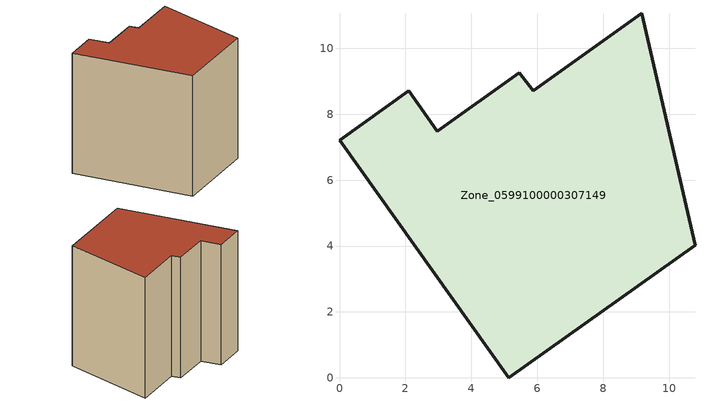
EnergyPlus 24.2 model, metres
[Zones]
Zone_0599100000307149
 floor ground (C_G): 5.46,9.26 5.88,8.72 9.18,11.07 10.79,4.03 5.13,0 0,7.21 2.1,8.72 2.97,7.49 z0
 wall outside (C_F): 5.13,0 10.79,4.03 9.18,11.07 5.88,8.72 5.46,9.26 2.97,7.49 2.1,8.72 0,7.21 5.13,0 z0:8.69
 roof outside (C_R): 5.88,8.72 5.46,9.26 2.97,7.49 2.1,8.72 0,7.21 5.13,0 10.79,4.03 9.18,11.07 z8.69
[BUILDING]
Pand.0599100000307149: North Axis=0; Terrain=City; Loads Convergence Tolerance Value=0.04; Temperature Convergence Tolerance Value=0.4; Solar Distribution=FullExterior; Maximum Number of Warmup Days=25; Minimum Number of Warmup Days=1
[Site:Location]
Rotterdam.The.Hague.AP_ZH_NLD Design_Conditions: Latitude=51.96; Longitude=4.45; Time Zone=1; Elevation=-4.5
[SITE:GROUNDTEMPERATURE:BUILDINGSURFACE]
18, 18, 18, 18, 18, 18, 18, 18, 18, 18, 18, 18
[MATERIAL] Thermal Absorptance=0.9; Solar Absorptance=0.7; Visible Absorptance=0.7
Name | Roughness | Thickness | Conductivity | Density | Specific Heat
G.TC.1975-1991 | MediumSmooth | 0.15 | 0.288461 | 540 | 1210
F.TC.1975-1991 | Rough | 0.3 | 0.230769 | 1920 | 840
R.TC.1975-1991 | MediumRough | 0.2 | 0.153846 | 1500 | 1000
[CONSTRUCTION]
C_G: G.TC.1975-1991
C_F: F.TC.1975-1991
C_R: R.TC.1975-1991
[ZONE]
Zone_0599100000307149: Type=1; Multiplier=1; Ceiling Height=Autocalculate; Volume=Autocalculate; Floor Area=autocalculate; Part of Total Floor Area=Yes
[ZONEINFILTRATION:DESIGNFLOWRATE]
Infil_Zone_0599100000307149: Zone or ZoneList or Space or SpaceList=Zone_0599100000307149; Schedule=AlwaysOn; Design Flow Rate Calculation Method=Flow/Area; Flow Rate per Floor Area=0.003; Constant Term Coefficient=1; Temperature Term Coefficient=0; Velocity Term Coefficient=0; Velocity Squared Term Coefficient=0
[HVACTEMPLATE:ZONE:IDEALLOADSAIRSYSTEM]
Zone_0599100000307149: Maximum Heating Supply Air Temperature=50; Minimum Cooling Supply Air Temperature=13; Maximum Heating Supply Air Humidity Ratio=0.0156; Minimum Cooling Supply Air Humidity Ratio=0.0077; Heating Limit=NoLimit; Cooling Limit=NoLimit; Dehumidification Control Type=ConstantSensibleHeatRatio; Cooling Sensible Heat Ratio=0.7; Dehumidification Setpoint=60; Humidification Control Type=None; Humidification Setpoint=30; Outdoor Air Method=None; Outdoor Air Flow Rate per Person=0.00944; Outdoor Air Flow Rate per Zone Floor Area=0; Outdoor Air Flow Rate per Zone=0; Demand Controlled Ventilation Type=None; Outdoor Air Economizer Type=NoEconomizer; Heat Recovery Type=None; Sensible Heat Recovery Effectiveness=0.7; Latent Heat Recovery Effectiveness=0.65
[ZONECONTROL:THERMOSTAT]
ThermostatControl_Zone_0599100000307149: Zone or ZoneList=Zone_0599100000307149; Control Type Schedule=DualSetpointControlType; Control 1=Thermostat_Zone_0599100000307149; Temperature Difference Between Cutout And Setpoint=0
[THERMOSTATSETPOINT:DUALSETPOINT]
Thermostat_Zone_0599100000307149: Heating Setpoint Temperature Schedule=HeatingSetpoint_Zone_0599100000307149; Cooling Setpoint Temperature Schedule=CoolingSetpoint_Zone_0599100000307149
[SCHEDULE:COMPACT]
HeatingSetpoint_Zone_0599100000307149: Through: 12/31, For: AllDays, Until: 24:00, 21
CoolingSetpoint_Zone_0599100000307149: Through: 12/31, For: AllDays, Until: 24:00, 24
DualSetpointControlType: Through: 12/31, For: AllDays, Until: 24:00, 4
AlwaysOn: Through: 12/31, For: AllDays, Until: 24:00, 1
